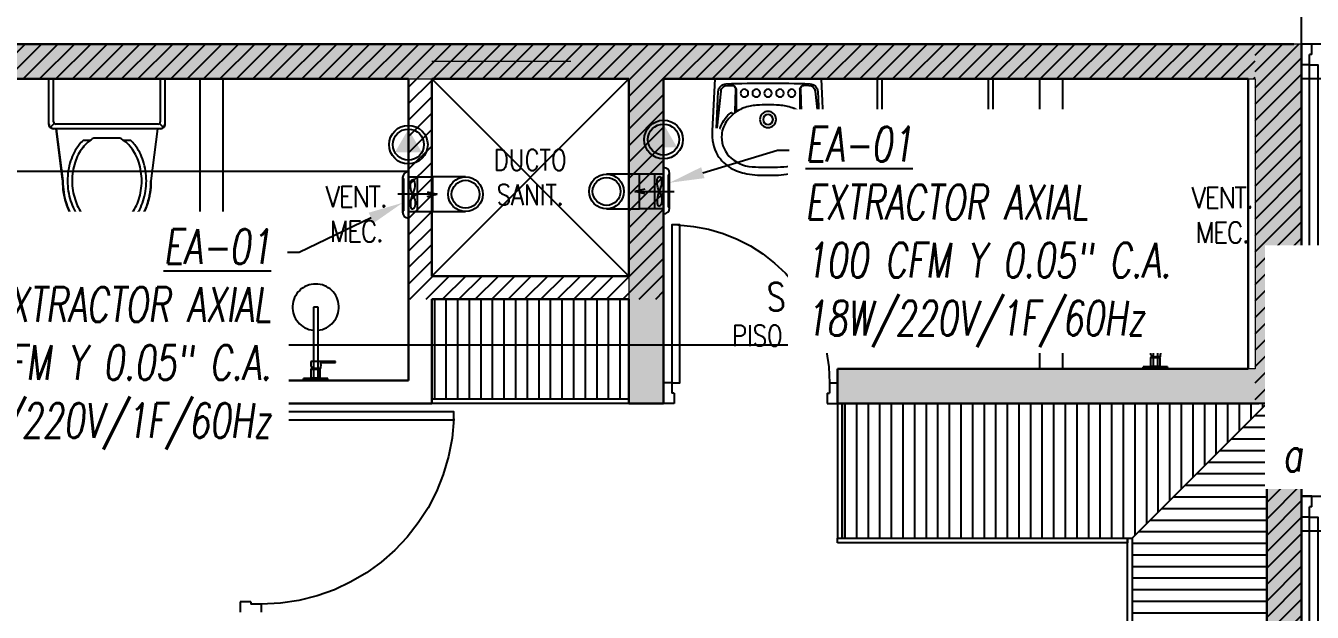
# Model space of a CAD drawing. Header units: millimetres. Extents: x 98 to 155, y -181 to 127.
# Drawn here: x 119.19 to 124.73, y -77.09 to -74.56 of the extents above; entities that cross this region are included whole.
import ezdxf
from ezdxf import colors
from ezdxf.entities.mleader import LeaderData, LeaderLine
from ezdxf.enums import TextEntityAlignment as Align
from ezdxf.math import Vec2, Vec3

# ---------------------------------------------------------------- set-up
doc = ezdxf.new("R2010")
doc.units = ezdxf.units.MM
doc.header["$LTSCALE"] = 15
for name, pattern in [('CENTER', [2, 1.25, -0.25, 0.25, -0.25]), ('HIDDEN', [0.375, 0.25, -0.125]), ('HIDDEN2', [0.1875, 0.125, -0.0625]), ('X-REF_DP_Arquitectura$0$HIDDEN', [0.375, 0.25, -0.125])]:
    doc.linetypes.add(name, pattern=pattern)
doc.layers.get('0').update_dxf_attribs({"color": 250})
for name, color, linetype in [('A-CORTE', 250, 'CENTER'), ('A-LINEAS', 250, 'Continuous'), ('A-MOBILIARIO', 250, 'Continuous'), ('A-MURO BAJO', 250, 'Continuous'), ('A-PROYECCIONES INT.', 250, 'HIDDEN2'), ('A-SANITARIOS', 250, 'Continuous'), ('A-TEXTO-ACABADO PISO', 250, 'Continuous'), ('A_50_TextoAmbiente', 252, 'Continuous'), ('A_50_TextoIndicaciones', 250, 'Continuous'), ('A_50_Vigas', 250, 'X-REF_DP_Arquitectura$0$HIDDEN'), ('A_60_HatchEstructuras', 250, 'Continuous'), ('DLP_MOBILIARIO FIJO', 250, 'Continuous'), ('L-06_EQ-FIN-CONT', 141, 'Continuous'), ('L3 Equipos y Ductos', 160, 'Continuous'), ('L4 Linea mediana', 191, 'Continuous'), ('L6 Linea fina', 141, 'Continuous'), ('MURO CF 120', 250, 'Continuous'), ('MURO CF 60', 250, 'Continuous')]:
    doc.layers.add(name, color=color, linetype=linetype)
doc.layers.add('A-MUROS', color=252, linetype='Continuous', lineweight=30)
doc.layers.add('A_20_Estructuras', color=250, linetype='Continuous', lineweight=18)
doc.styles.add('JNV ING', font='romans.shx', dxfattribs={"width": 0.7, "oblique": 8, "height": 0.15})
doc.styles.add('ROMANS', font='romans.shx', dxfattribs={"width": 0.8})
pattern_1 = [(45, (128.667074, -24.63999), (-0.03535534, 0.03535534), [])]
pattern_2 = [(45, (281.637074, -28.76471), (-0.035355339, 0.035355339), [])]

# ---------------------------------------------------------------- blocks, each defined once
blk = doc.blocks.new('FUTURE 150')
at = {"layer": 'L3 Equipos y Ductos'}
for p, q in [((-0.104, -0.026), (-0.104, 0.174)), ((-0.1294, 0.1486), (-0.1294, -0.0006)), ((-0.104, 0.152), (0, 0.152)), ((0, 0.152), (0, 0.002)), ((-0.104, 0.002), (0, 0.002))]:
    blk.add_line(p, q, dxfattribs=at)
for centre, start, end in [((-0.104, 0.1486), 90, 180), ((-0.104, -0.0006), 180, 270)]:
    blk.add_arc(centre, 0.0254, start, end, dxfattribs=at)
at = {"layer": 'L4 Linea mediana'}
for p, q in [((-0.1294, 0.1448), (-0.1239, 0.1448)), ((-0.1239, 0.0052), (-0.1239, 0.1448)), ((-0.066, 0.152), (-0.066, 0.002)), ((-0.1294, 0.0052), (-0.1239, 0.0052))]:
    blk.add_line(p, q, dxfattribs=at)
at = {"layer": 'L6 Linea fina'}
for p, q in [((0.0199, 0.077), (-0.1499, 0.077)), ((-0.0231, 0.0872), (0.0199, 0.077)), ((-0.0231, 0.0668), (0.0199, 0.077))]:
    blk.add_line(p, q, dxfattribs=at)
for points in [[(-0.0857, 0.077), (-0.0921, 0.0934), (-0.0951, 0.1284), (-0.0911, 0.1379), (-0.0857, 0.1402)], [(-0.0857, 0.077), (-0.0794, 0.0934), (-0.0764, 0.1284), (-0.0804, 0.1379), (-0.0857, 0.1402)], [(-0.0857, 0.077), (-0.0921, 0.0606), (-0.0951, 0.0256), (-0.0911, 0.0161), (-0.0857, 0.0138)], [(-0.0857, 0.077), (-0.0794, 0.0606), (-0.0764, 0.0256), (-0.0804, 0.0161), (-0.0857, 0.0138)]]:
    blk.add_spline(points, degree=3, dxfattribs=at)
blk = doc.blocks.new('Trampa de humo')
at = {"layer": 'L3 Equipos y Ductos'}
blk.add_lwpolyline([(0.155, 0.15), (0.013, 0.15), (0.013, 0), (0.155, 0)], dxfattribs=at)
for radius in [0.075, 0.06]:
    blk.add_circle((0.155, 0.075), radius, dxfattribs=at)
blk = doc.blocks.new('FUTURE150 con trampa')
blk.add_blockref('Trampa de humo', (0.0927, 0.0279))
at = {"layer": 'L-06_EQ-FIN-CONT'}
blk.add_blockref('FUTURE 150', (0.1057, 0.0259), dxfattribs=at)
blk = doc.blocks.new('PTO ELECT')
at = {"layer": 'L4 Linea mediana', "ltscale": 1.5}
blk.add_circle((-0.6859, 0.0891), 0.0833, dxfattribs=at)
at = {"layer": 'L6 Linea fina', "ltscale": 1.5}
blk.add_circle((-0.6859, 0.0891), 0.0671, dxfattribs=at)
blk.add_solid([(-0.6278, 0.0555), (-0.744, 0.0555), (-0.6278, 0.0555), (-0.6859, 0.1562)], dxfattribs=at)
blk = doc.blocks.new('EF-P13')
at = {"layer": 'A_60_HatchEstructuras'}
h = blk.add_hatch(color=256, dxfattribs=at)
h.dxf.hatch_style = 1
h.paths.add_polyline_path([(21.525, -4.775), (19.25, -4.775), (19.25, -4.925), (20.9, -4.925), (20.9, -6.175), (18.5, -6.175), (18.5, -4.775), (18.35, -4.775), (18.35, -6.175), (15.45, -6.175), (15.45, -4.775), (15.25, -4.775), (15.25, -6.175), (11.7, -6.175), (11.7, -6.325), (21.1, -6.325), (21.1, -4.925), (21.525, -4.925)])
h.paths.add_polyline_path([(21.7, -7.525), (11.7, -7.525), (11.7, -7.675), (15.25, -7.675), (15.25, -9.075), (15.45, -9.075), (15.45, -7.675), (18.8, -7.675), (18.8, -9.075), (18.95, -9.075), (18.95, -7.675), (21.5, -7.675), (21.5, -8.925), (19.7, -8.925), (19.7, -9.075), (21.7, -9.075)])
h = blk.add_hatch(color=256, dxfattribs=at)
h.dxf.hatch_style = 1
h.paths.add_polyline_path([(21.7, -9.1), (21.55, -9.1), (21.55, -13.225), (20.85, -13.225), (20.85, -13.375), (21.7, -13.375), (21.7, -12.975), (25.5, -12.975), (25.5, -7.525), (25.35, -7.525), (25.35, -10.025), (23.15, -10.025), (23.15, -9.475), (22.7, -9.475), (22.7, -9.625), (23, -9.625), (23, -10.175), (25.35, -10.175), (25.35, -12.825), (21.7, -12.825)])
at = {"layer": 'A_20_Estructuras'}
for points in [[(21.7, -7.525), (11.7, -7.525), (11.7, -7.675), (15.25, -7.675), (15.25, -9.075), (15.45, -9.075), (15.45, -7.675), (18.8, -7.675), (18.8, -9.075), (18.95, -9.075), (18.95, -7.675), (21.5, -7.675), (21.5, -8.925), (19.7, -8.925), (19.7, -9.075), (21.7, -9.075)], [(21.7, -9.1), (21.55, -9.1), (21.55, -13.225), (20.85, -13.225), (20.85, -13.375), (21.7, -13.375), (21.7, -12.975), (25.5, -12.975), (25.5, -7.525), (25.35, -7.525), (25.35, -10.025), (23.15, -10.025), (23.15, -9.475), (22.7, -9.475), (22.7, -9.625), (23, -9.625), (23, -10.175), (25.35, -10.175), (25.35, -12.825), (21.7, -12.825)]]:
    blk.add_lwpolyline(points, close=True, dxfattribs=at)
at = {"layer": 'A_20_Estructuras', "linetype": 'HIDDEN', "ltscale": 0.5, "elevation": 0}
blk.add_lwpolyline([(18.55, -7.6), (17.95, -7.6)], dxfattribs=at)
at = {"layer": 'A_50_Vigas'}
for p, q in [((22.7, -7.525), (21.7, -7.525)), ((22.7, -7.675), (21.7, -7.675)), ((22.7, -9.475), (21.7, -9.475)), ((22.7, -9.625), (21.7, -9.625))]:
    blk.add_line(p, q, dxfattribs=at)
blk.add_lwpolyline([(21.7, -7.525), (21.7, -6.325)], dxfattribs=at)
at = {"layer": 'A_50_Vigas', "elevation": 0}
blk.add_lwpolyline([(17.95, -7.675), (17.95, -8.525), (18.8, -8.525)], dxfattribs=at)
blk = doc.blocks.new('TEXTO DUCTOS PT')
at = {"layer": 'A_50_TextoIndicaciones', "insert": (18.375, -8.1, 0), "char_height": 0.09, "width": 0.4157, "attachment_point": 5, "style": 'ROMANS'}
blk.add_mtext('\\pxsm1,t16;DUCTO SANIT.', dxfattribs=at)
blk = doc.blocks.new('Cortes-Elev.')
at = {"layer": 'A-CORTE', "linetype": 'CENTER', "ltscale": 0.5}
blk.add_lwpolyline([(-1.966, 27.2284), (51.8601, 27.2284)], dxfattribs=at)
blk = doc.blocks.new('*U143')
for p, q in [((0.01, 0.955), (0.01, 1)), ((0.1, 0.965), (0.1, 1)), ((0.055, 0.955), (0.01, 0.955)), ((0.1, 0.965), (0.055, 0.965)), ((0.055, 0.955), (0.055, 0.965)), ((0.055, 0.045), (0.01, 0.045)), ((0.01, 0.045), (0.01, 0)), ((0.055, 0.045), (0.055, 0.035)), ((0.1, 0.035), (0.055, 0.035)), ((0.1, 0.035), (0.1, 0))]:
    blk.add_line(p, q)
blk.add_lwpolyline([(1.03, 0.07), (1.03, 0.035), (0.1, 0.035), (0.1, 0.07)], close=True)
at = {"linetype": 'HIDDEN2'}
blk.add_arc((0.0995, 0.0338), 0.9312, 2.2301, 89.9672, dxfattribs=at)
blk = doc.blocks.new('N.02')
at = {"layer": 'A-MUROS'}
blk.add_line((-3.8, -10.55, 0), (-3.8, -5.25, 0), dxfattribs=at)
at = {"layer": 'A-MOBILIARIO', "rotation": 270}
for p in [(-3.8, -5.24, 0), (-3.8, -7.19, 0)]:
    blk.add_blockref('*U143', p, dxfattribs=at)
blk = doc.blocks.new('ducha marsano')
at = {"linetype": 'HIDDEN2', "ltscale": 0.5, "extrusion": (-4.9425e-10, -7.91123e-10, -1)}
for p, q in [((-0.01, 0), (0.01, 0)), ((0.01, 0), (0.01, -0.3155)), ((-0.01, -0.3155), (-0.01, 0)), ((0.0225, -0.0515), (-0.0001, -0.0515)), ((0.0225, -0.0515), (0.0225, -0.0627)), ((-0.0205, -0.08), (-0.0205, -0.0601)), ((0.021, -0.0815), (-0.019, -0.0815)), ((-0.0155, -0.058), (-0.0157, -0.058)), ((0.025, -0.0815), (0.021, -0.0815)), ((0.0225, -0.0682), (0.0225, -0.077)), ((0.0225, -0.077), (0.025, -0.077)), ((0.025, -0.077), (0.0771, -0.077)), ((0.0771, -0.0815), (0.025, -0.0815)), ((0.0771, -0.077), (0.0816, -0.077)), ((0.0816, -0.0815), (0.0771, -0.0815)), ((0.0816, -0.077), (0.082, -0.077)), ((0.082, -0.0815), (0.0816, -0.0815)), ((0.082, -0.077), (0.084, -0.077)), ((0.084, -0.0815), (0.082, -0.0815)), ((0.0855, -0.0785), (0.0855, -0.08)), ((0.01, -0.3155), (-0.01, -0.3155))]:
    blk.add_line(p, q, dxfattribs=at)
for centre, radius, start, end in [((-0.0004, -0.0462), 0.02, 323.9581, 354.9298), ((0.0004, -0.0462), 0.02, 185.0702, 195.2705), ((0.019, -0.08), 0.0015, 270, 360), ((-0.084, -0.0785), 0.0015, 90, 180), ((-0.084, -0.08), 0.0015, 180, 270), ((0, -0.3155), 0.1, 95.7392, 84.2608)]:
    blk.add_arc(centre, radius, start, end, dxfattribs=at)
at = {"linetype": 'HIDDEN2', "ltscale": 0.5, "extrusion": (-4.94252e-10, -7.91124e-10, -1)}
blk.add_ellipse((0, -0.0515), major_axis=(-0.0225, -0.0095), ratio=0.001448, start_param=0.425436, end_param=1.567366, dxfattribs=at)
at = {"linetype": 'HIDDEN2', "ltscale": 0.5}
for points, degree in [([(-0.0305, 0), (0, 0), (0.0305, 0)], 2), ([(0.0305, 0), (0.0415, 0), (0.0525, 0)], 2), ([(0.0525, 0), (0.0525, -0.0038), (0.0525, -0.0075)], 2), ([(-0.0525, 0), (-0.0525, -0.0038), (-0.0525, -0.0075)], 2), ([(-0.0525, 0), (-0.0415, 0), (-0.0305, 0)], 2), ([(-0.0525, -0.0075), (-0.0525, -0.0075), (-0.0525, -0.0075)], 2), ([(0.0305, -0.008), (0, -0.008), (-0.0305, -0.008)], 2), ([(-0.0215, -0.008), (-0.0215, -0.0093), (-0.0215, -0.0105)], 2), ([(-0.021, -0.011), (-0.007, -0.011), (0.007, -0.011), (0.021, -0.011)], 3), ([(-0.02, -0.011), (-0.02, -0.0294), (-0.02, -0.0477)], 2), ([(-0.0197, -0.048), (0, -0.048), (0.0197, -0.048)], 2), ([(0.02, -0.011), (0.02, -0.0294), (0.02, -0.0477)], 2), ([(0.0215, -0.008), (0.0215, -0.0093), (0.0215, -0.0105)], 2)]:
    blk.add_open_spline(points, degree=degree, dxfattribs=at)
for points, weights in [([(-0.0525, -0.0075), (-0.0525, -0.0075), (-0.0525, -0.0075)], [1, 0.990847086912, 0.982266230892]), ([(-0.052, -0.008), (-0.0525, -0.008), (-0.0525, -0.0075)], [1, 0.707106781193, 1]), ([(-0.0215, -0.0105), (-0.0215, -0.011), (-0.021, -0.011)], [1, 0.70710678154, 1]), ([(-0.02, -0.0477), (-0.02, -0.048), (-0.0197, -0.048)], [1, 0.707106780138, 1]), ([(0.02, -0.0477), (0.02, -0.048), (0.0197, -0.048)], [1, 0.707106779703, 1]), ([(0.0211, -0.011), (0.0211, -0.011), (0.021, -0.011)], [1, 0.992411795776, 1]), ([(0.052, -0.008), (0.0521, -0.008), (0.0521, -0.008)], [1, 0.992411795771, 1])]:
    blk.add_rational_spline(points, weights, degree=2, dxfattribs=at)
for points, knots in [([(-0.0305, -0.008), (-0.0332, -0.008), (-0.0374, -0.008), (-0.0424, -0.008), (-0.0458, -0.008), (-0.0486, -0.008), (-0.0512, -0.008), (-0.052, -0.008), (-0.052, -0.008)], [0, 0, 0, 0, 8.104572, 12.495263, 16.885954, 21.276645, 25.667336, 33.771908, 33.771908, 33.771908, 33.771908]), ([(0.052, -0.008), (0.052, -0.008), (0.0512, -0.008), (0.0486, -0.008), (0.0458, -0.008), (0.0424, -0.008), (0.0374, -0.008), (0.0332, -0.008), (0.0305, -0.008)], [0, 0, 0, 0, 8.104572, 12.495263, 16.885954, 21.276645, 25.667336, 33.771908, 33.771908, 33.771908, 33.771908]), ([(0.0225, -0.0682), (0.0225, -0.0682), (0.0225, -0.0682), (0.0225, -0.0679), (0.0224, -0.0677), (0.0224, -0.0672), (0.0224, -0.0669), (0.0223, -0.0662), (0.0223, -0.0658), (0.0223, -0.0652), (0.0223, -0.0648), (0.0224, -0.0641), (0.0224, -0.0638), (0.0224, -0.0633), (0.0225, -0.0631), (0.0225, -0.0628), (0.0225, -0.0627), (0.0225, -0.0627)], [0.4148436, 0.4148436, 0.4148436, 0.4148436, 0.5185541, 0.5185541, 0.6222645, 0.6222645, 0.7259759, 0.7259759, 0.8296873, 0.8296873, 0.9333987, 0.9333987, 1.03711, 1.03711, 1.1408205, 1.1408205, 1.2445309, 1.2445309, 1.2445309, 1.2445309])]:
    blk.add_open_spline(points, degree=3, knots=knots, dxfattribs=at)
for points, weights, degree, knots in [([(0.0211, -0.011), (0.0211, -0.011), (0.0211, -0.011), (0.0211, -0.011), (0.0214, -0.0109), (0.0215, -0.0107), (0.0215, -0.0105)], [0.918641037743, 0.918640949346, 0.918640860949, 0.918640772552, 0.789223156395, 0.789223156395, 0.918640772552], 3, [0.1238988, 0.1238988, 0.1238988, 0.1238988, 0.1238993, 0.1238993, 0.1238993, 0.78603, 0.78603, 0.78603, 0.78603]), ([(0.0521, -0.008), (0.0521, -0.008), (0.0521, -0.008), (0.0525, -0.0079), (0.0525, -0.0075)], [0.918641037749, 0.918640905153, 0.918640772558, 0.724517853988, 0.918640772558], 2, [0.1238988, 0.1238988, 0.1238988, 0.1238993, 0.1238993, 0.7860311, 0.7860311, 0.7860311])]:
    blk.add_rational_spline(points, weights, degree=degree, knots=knots, dxfattribs=at)
blk = doc.blocks.new('SIFON JET_PLANTA')
at = {"extrusion": (-2.64698e-23, 6.61744e-24, -1)}
for p, q in [((-0.215, 0.2278, 0), (-0.2149, 0.2323, 0)), ((-0.215, 0.2234, 0), (-0.215, 0.2278, 0)), ((-0.215, 0.2181, 0), (-0.215, 0.2234, 0)), ((-0.2149, 0.2323, 0), (-0.2142, 0.2356, 0)), ((-0.2142, 0.2356, 0), (-0.2129, 0.239, 0)), ((-0.2129, 0.239, 0), (-0.211, 0.2419, 0)), ((-0.211, 0.2419, 0), (-0.2091, 0.2441, 0)), ((-0.2091, 0.2441, 0), (-0.2077, 0.2455, 0)), ((-0.2077, 0.2455, 0), (-0.2055, 0.247, 0)), ((-0.2055, 0.247, 0), (-0.2007, 0.2492, 0)), ((-0.2007, 0.2492, 0), (-0.195, 0.25, 0)), ((-0.195, 0.25, 0), (-0.195, 0.25, 0)), ((-0.195, 0.25, 0), (-0.1605, 0.25, 0)), ((-0.1605, 0.25, 0), (-0.0975, 0.25, 0)), ((-0.0975, 0.25, 0), (-0.0323, 0.25, 0)), ((-0.0323, 0.25, 0), (0, 0.25, 0)), ((0, 0.25, 0), (0, -0.25, 0)), ((-0.5693, 0.1629, 0), (-0.5517, 0.1703, 0)), ((-0.5517, 0.1703, 0), (-0.5465, 0.1722, 0)), ((-0.5465, 0.1722, 0), (-0.5385, 0.1749, 0)), ((-0.5385, 0.1749, 0), (-0.5346, 0.176, 0)), ((-0.5346, 0.176, 0), (-0.5265, 0.1784, 0)), ((-0.5265, 0.1784, 0), (-0.5216, 0.1797, 0)), ((-0.5216, 0.1797, 0), (-0.5148, 0.1813, 0)), ((-0.5148, 0.1813, 0), (-0.5079, 0.1829, 0)), ((-0.5079, 0.1829, 0), (-0.5016, 0.1842, 0)), ((-0.5016, 0.1842, 0), (-0.4865, 0.1867, 0)), ((-0.4865, 0.1867, 0), (-0.4763, 0.188, 0)), ((-0.4763, 0.188, 0), (-0.4726, 0.1884, 0)), ((-0.4726, 0.1884, 0), (-0.4636, 0.1892, 0)), ((-0.4636, 0.1892, 0), (-0.4549, 0.1897, 0)), ((-0.4549, 0.1897, 0), (-0.449, 0.1899, 0)), ((-0.449, 0.1899, 0), (-0.44, 0.19, 0)), ((-0.44, 0.19, 0), (-0.4322, 0.191, 0)), ((-0.4322, 0.191, 0), (-0.215, 0.2181, 0)), ((-0.6453, 0.108, 0), (-0.6386, 0.1152, 0)), ((-0.6386, 0.1152, 0), (-0.6326, 0.121, 0)), ((-0.6326, 0.121, 0), (-0.6299, 0.1235, 0)), ((-0.6299, 0.1235, 0), (-0.6251, 0.1276, 0)), ((-0.6251, 0.1276, 0), (-0.6206, 0.1314, 0)), ((-0.6206, 0.1314, 0), (-0.6168, 0.1344, 0)), ((-0.6168, 0.1344, 0), (-0.6106, 0.1389, 0)), ((-0.6106, 0.1389, 0), (-0.6061, 0.142, 0)), ((-0.6061, 0.142, 0), (-0.6, 0.1461, 0)), ((-0.6, 0.1461, 0), (-0.5963, 0.1484, 0)), ((-0.5963, 0.1484, 0), (-0.5908, 0.1517, 0)), ((-0.5908, 0.1517, 0), (-0.5862, 0.1543, 0)), ((-0.5862, 0.1543, 0), (-0.5794, 0.158, 0)), ((-0.5794, 0.158, 0), (-0.5693, 0.1629, 0)), ((-0.6793, 0.0547, 0), (-0.6779, 0.0582, 0)), ((-0.6779, 0.0582, 0), (-0.6745, 0.0655, 0)), ((-0.6745, 0.0655, 0), (-0.6722, 0.0699, 0)), ((-0.6745, 0.0655, 0), (-0.6745, 0.0655, 0)), ((-0.6722, 0.0699, 0), (-0.6705, 0.0728, 0)), ((-0.6705, 0.0728, 0), (-0.669, 0.0755, 0)), ((-0.669, 0.0755, 0), (-0.6672, 0.0785, 0)), ((-0.6672, 0.0785, 0), (-0.665, 0.082, 0)), ((-0.665, 0.082, 0), (-0.6634, 0.0845, 0)), ((-0.6634, 0.0845, 0), (-0.6611, 0.088, 0)), ((-0.6611, 0.088, 0), (-0.657, 0.0936, 0)), ((-0.657, 0.0936, 0), (-0.6534, 0.0984, 0)), ((-0.657, 0.0936, 0), (-0.657, 0.0936, 0)), ((-0.6534, 0.0984, 0), (-0.6503, 0.1023, 0)), ((-0.6534, 0.0984, 0), (-0.6534, 0.0984, 0)), ((-0.6503, 0.1023, 0), (-0.6453, 0.108, 0)), ((-0.69, 0, 0), (-0.6899, 0.0044, 0)), ((-0.6899, 0.0044, 0), (-0.6897, 0.0096, 0)), ((-0.6897, 0.0096, 0), (-0.6893, 0.014, 0)), ((-0.6893, 0.014, 0), (-0.6887, 0.0194, 0)), ((-0.6887, 0.0194, 0), (-0.6881, 0.0236, 0)), ((-0.6881, 0.0236, 0), (-0.6872, 0.0284, 0)), ((-0.6881, 0.0236, 0), (-0.6881, 0.0236, 0)), ((-0.6872, 0.0284, 0), (-0.6867, 0.031, 0)), ((-0.6867, 0.031, 0), (-0.6855, 0.0361, 0)), ((-0.6855, 0.0361, 0), (-0.6838, 0.0421, 0)), ((-0.6855, 0.0361, 0), (-0.6855, 0.0361, 0)), ((-0.6838, 0.0421, 0), (-0.6819, 0.048, 0)), ((-0.6838, 0.0421, 0), (-0.6838, 0.0421, 0)), ((-0.6819, 0.048, 0), (-0.6804, 0.0521, 0)), ((-0.6804, 0.0521, 0), (-0.6793, 0.0547, 0)), ((-0.6899, -0.0065, 0), (-0.69, 0, 0)), ((-0.6896, -0.0111, 0), (-0.6899, -0.0065, 0)), ((-0.6891, -0.0164, 0), (-0.6896, -0.0111, 0)), ((-0.6881, -0.0232, 0), (-0.6891, -0.0164, 0)), ((-0.6876, -0.0264, 0), (-0.6881, -0.0232, 0)), ((-0.687, -0.0296, 0), (-0.6876, -0.0264, 0)), ((-0.6864, -0.0321, 0), (-0.687, -0.0296, 0)), ((-0.6855, -0.0361, 0), (-0.6864, -0.0321, 0)), ((-0.6838, -0.0419, 0), (-0.6855, -0.0361, 0)), ((-0.6827, -0.0457, 0), (-0.6838, -0.0419, 0)), ((-0.6814, -0.0492, 0), (-0.6827, -0.0457, 0)), ((-0.6803, -0.0522, 0), (-0.6814, -0.0492, 0)), ((-0.6792, -0.0551, 0), (-0.6803, -0.0522, 0)), ((-0.6779, -0.0581, 0), (-0.6792, -0.0551, 0)), ((-0.677, -0.0602, 0), (-0.6779, -0.0581, 0)), ((-0.6751, -0.0642, 0), (-0.677, -0.0602, 0)), ((-0.6722, -0.0699, 0), (-0.6751, -0.0642, 0)), ((-0.6706, -0.0727, 0), (-0.6722, -0.0699, 0)), ((-0.6679, -0.0774, 0), (-0.6706, -0.0727, 0)), ((-0.6646, -0.0826, 0), (-0.6679, -0.0774, 0)), ((-0.6623, -0.0862, 0), (-0.6646, -0.0826, 0)), ((-0.6599, -0.0897, 0), (-0.6623, -0.0862, 0)), ((-0.6554, -0.0958, 0), (-0.6599, -0.0897, 0)), ((-0.6494, -0.1032, 0), (-0.6554, -0.0958, 0)), ((-0.6458, -0.1074, 0), (-0.6494, -0.1032, 0)), ((-0.64, -0.1137, 0), (-0.6458, -0.1074, 0)), ((-0.6379, -0.1158, 0), (-0.64, -0.1137, 0)), ((-0.6347, -0.119, 0), (-0.6379, -0.1158, 0)), ((-0.6335, -0.1201, 0), (-0.6347, -0.119, 0)), ((-0.6347, -0.119, 0), (-0.6347, -0.119, 0)), ((-0.6318, -0.1217, 0), (-0.6335, -0.1201, 0)), ((-0.6305, -0.123, 0), (-0.6318, -0.1217, 0)), ((-0.6318, -0.1217, 0), (-0.6318, -0.1217, 0)), ((-0.6288, -0.1244, 0), (-0.6305, -0.123, 0)), ((-0.6276, -0.1255, 0), (-0.6288, -0.1244, 0)), ((-0.6262, -0.1268, 0), (-0.6276, -0.1255, 0)), ((-0.6245, -0.1281, 0), (-0.6262, -0.1268, 0)), ((-0.6235, -0.1291, 0), (-0.6245, -0.1281, 0)), ((-0.6245, -0.1281, 0), (-0.6245, -0.1281, 0)), ((-0.6223, -0.13, 0), (-0.6235, -0.1291, 0)), ((-0.6215, -0.1307, 0), (-0.6223, -0.13, 0)), ((-0.6204, -0.1315, 0), (-0.6215, -0.1307, 0)), ((-0.6193, -0.1324, 0), (-0.6204, -0.1315, 0)), ((-0.6179, -0.1335, 0), (-0.6193, -0.1324, 0)), ((-0.6168, -0.1344, 0), (-0.6179, -0.1335, 0)), ((-0.6153, -0.1355, 0), (-0.6168, -0.1344, 0)), ((-0.6142, -0.1363, 0), (-0.6153, -0.1355, 0)), ((-0.612, -0.1379, 0), (-0.6142, -0.1363, 0)), ((-0.6086, -0.1403, 0), (-0.612, -0.1379, 0)), ((-0.607, -0.1415, 0), (-0.6086, -0.1403, 0)), ((-0.6058, -0.1422, 0), (-0.607, -0.1415, 0)), ((-0.6039, -0.1435, 0), (-0.6058, -0.1422, 0)), ((-0.602, -0.1448, 0), (-0.6039, -0.1435, 0)), ((-0.6004, -0.1458, 0), (-0.602, -0.1448, 0)), ((-0.5987, -0.1469, 0), (-0.6004, -0.1458, 0)), ((-0.5964, -0.1483, 0), (-0.5987, -0.1469, 0)), ((-0.595, -0.1492, 0), (-0.5964, -0.1483, 0)), ((-0.5936, -0.15, 0), (-0.595, -0.1492, 0)), ((-0.5918, -0.1511, 0), (-0.5936, -0.15, 0)), ((-0.5896, -0.1524, 0), (-0.5918, -0.1511, 0)), ((-0.5871, -0.1538, 0), (-0.5896, -0.1524, 0)), ((-0.5833, -0.1559, 0), (-0.5871, -0.1538, 0)), ((-0.5781, -0.1587, 0), (-0.5833, -0.1559, 0)), ((-0.5759, -0.1598, 0), (-0.5781, -0.1587, 0)), ((-0.5738, -0.1608, 0), (-0.5759, -0.1598, 0)), ((-0.5702, -0.1625, 0), (-0.5738, -0.1608, 0)), ((-0.5675, -0.1637, 0), (-0.5702, -0.1625, 0)), ((-0.5659, -0.1645, 0), (-0.5675, -0.1637, 0)), ((-0.5644, -0.1652, 0), (-0.5659, -0.1645, 0)), ((-0.5614, -0.1664, 0), (-0.5644, -0.1652, 0)), ((-0.5598, -0.1671, 0), (-0.5614, -0.1664, 0)), ((-0.5568, -0.1683, 0), (-0.5598, -0.1671, 0)), ((-0.5543, -0.1693, 0), (-0.5568, -0.1683, 0)), ((-0.551, -0.1706, 0), (-0.5543, -0.1693, 0)), ((-0.5491, -0.1713, 0), (-0.551, -0.1706, 0)), ((-0.5465, -0.1722, 0), (-0.5491, -0.1713, 0)), ((-0.5449, -0.1728, 0), (-0.5465, -0.1722, 0)), ((-0.5428, -0.1735, 0), (-0.5449, -0.1728, 0)), ((-0.5412, -0.174, 0), (-0.5428, -0.1735, 0)), ((-0.5385, -0.1749, 0), (-0.5412, -0.174, 0)), ((-0.5352, -0.1759, 0), (-0.5385, -0.1749, 0)), ((-0.5385, -0.1749, 0), (-0.5385, -0.1749, 0)), ((-0.5321, -0.1768, 0), (-0.5352, -0.1759, 0)), ((-0.5296, -0.1775, 0), (-0.5321, -0.1768, 0)), ((-0.5267, -0.1783, 0), (-0.5296, -0.1775, 0)), ((-0.5238, -0.1791, 0), (-0.5267, -0.1783, 0)), ((-0.5267, -0.1783, 0), (-0.5267, -0.1783, 0)), ((-0.5217, -0.1796, 0), (-0.5238, -0.1791, 0)), ((-0.5177, -0.1807, 0), (-0.5217, -0.1796, 0)), ((-0.5151, -0.1813, 0), (-0.5177, -0.1807, 0)), ((-0.5118, -0.1821, 0), (-0.5151, -0.1813, 0)), ((-0.5094, -0.1826, 0), (-0.5118, -0.1821, 0)), ((-0.5066, -0.1832, 0), (-0.5094, -0.1826, 0)), ((-0.5022, -0.184, 0), (-0.5066, -0.1832, 0)), ((-0.4974, -0.1849, 0), (-0.5022, -0.184, 0)), ((-0.495, -0.1854, 0), (-0.4974, -0.1849, 0)), ((-0.4974, -0.1849, 0), (-0.4974, -0.1849, 0)), ((-0.4936, -0.1856, 0), (-0.495, -0.1854, 0)), ((-0.4916, -0.1859, 0), (-0.4936, -0.1856, 0)), ((-0.4884, -0.1864, 0), (-0.4916, -0.1859, 0)), ((-0.4862, -0.1867, 0), (-0.4884, -0.1864, 0)), ((-0.4824, -0.1872, 0), (-0.4862, -0.1867, 0)), ((-0.4812, -0.1874, 0), (-0.4824, -0.1872, 0)), ((-0.4785, -0.1877, 0), (-0.4812, -0.1874, 0)), ((-0.4761, -0.188, 0), (-0.4785, -0.1877, 0)), ((-0.4735, -0.1883, 0), (-0.4761, -0.188, 0)), ((-0.4695, -0.1887, 0), (-0.4735, -0.1883, 0)), ((-0.4651, -0.189, 0), (-0.4695, -0.1887, 0)), ((-0.4639, -0.1891, 0), (-0.4651, -0.189, 0)), ((-0.4651, -0.189, 0), (-0.4651, -0.189, 0)), ((-0.4619, -0.1893, 0), (-0.4639, -0.1891, 0)), ((-0.4592, -0.1894, 0), (-0.4619, -0.1893, 0)), ((-0.4568, -0.1896, 0), (-0.4592, -0.1894, 0)), ((-0.455, -0.1897, 0), (-0.4568, -0.1896, 0)), ((-0.4518, -0.1898, 0), (-0.455, -0.1897, 0)), ((-0.449, -0.1899, 0), (-0.4518, -0.1898, 0)), ((-0.4467, -0.1899, 0), (-0.449, -0.1899, 0)), ((-0.4428, -0.19, 0), (-0.4467, -0.1899, 0)), ((-0.44, -0.19, 0), (-0.4428, -0.19, 0)), ((-0.215, -0.2181, 0), (-0.44, -0.19, 0)), ((-0.215, -0.227, 0), (-0.215, -0.2181, 0)), ((-0.215, -0.23, 0), (-0.215, -0.227, 0)), ((-0.2147, -0.2335, 0), (-0.215, -0.23, 0)), ((-0.2138, -0.2369, 0), (-0.2147, -0.2335, 0)), ((-0.2126, -0.2395, 0), (-0.2138, -0.2369, 0)), ((-0.2138, -0.2369, 0), (-0.2138, -0.2369, 0)), ((-0.2108, -0.2423, 0), (-0.2126, -0.2395, 0)), ((-0.2126, -0.2395, 0), (-0.2126, -0.2395, 0)), ((-0.2091, -0.2441, 0), (-0.2108, -0.2423, 0)), ((-0.2108, -0.2423, 0), (-0.2108, -0.2423, 0)), ((-0.2108, -0.2423, 0), (-0.2108, -0.2423, 0)), ((-0.209, -0.244, 0), (-0.2091, -0.2441, 0)), ((-0.2067, -0.2462, 0), (-0.209, -0.244, 0)), ((-0.209, -0.244, 0), (-0.209, -0.244, 0)), ((-0.2029, -0.2484, 0), (-0.2067, -0.2462, 0)), ((-0.2067, -0.2462, 0), (-0.2067, -0.2462, 0)), ((-0.1995, -0.2495, 0), (-0.2029, -0.2484, 0)), ((-0.2029, -0.2484, 0), (-0.2029, -0.2484, 0)), ((-0.195, -0.25, 0), (-0.1995, -0.2495, 0)), ((0, -0.25, 0), (-0.195, -0.25, 0))]:
    blk.add_line(p, q, dxfattribs=at)
for p, q in [((-0.215, -0.23, 0), (-0.215, 0.23, 0)), ((-0.2091, 0.2441, 0), (-0.1921, 0.2271, 0)), ((-0.195, 0.25, 0), (0, 0.25, 0)), ((-0.185, 0.23, 0), (0, 0.23, 0)), ((0, 0.25, 0), (0, -0.25, 0)), ((-0.215, 0.2181, 0), (-0.44, 0.19, 0)), ((-0.195, -0.22, 0), (-0.195, 0.22, 0)), ((-0.265, 0.0718, 0), (-0.265, 0.1028, 0)), ((-0.255, -0.0562, 0), (-0.255, 0.0562, 0)), ((-0.265, -0.1028, 0), (-0.265, -0.0718, 0)), ((-0.215, -0.2181, 0), (-0.44, -0.19, 0)), ((-0.2091, -0.2441, 0), (-0.1921, -0.2271, 0)), ((0, -0.25, 0), (-0.195, -0.25, 0)), ((0, -0.23, 0), (-0.185, -0.23, 0))]:
    blk.add_line(p, q)
at = {"elevation": 0}
for points in [[(-0.265, 0.1028, 0.0362), (-0.2844, 0.1202, 0.08725), (-0.3535, 0.1565, 0.077598), (-0.44, 0.17, 0.077598), (-0.5265, 0.1565, 0.08725), (-0.5956, 0.1202, 0.105601), (-0.6443, 0.0627, 0.12364), (-0.66, 0, 0.12364), (-0.6443, -0.0627, 0.105601), (-0.5956, -0.1202, 0.08725), (-0.5265, -0.1565, 0.077598), (-0.44, -0.17, 0.077598)], [(-0.255, 0.0562, 0.100268), (-0.2967, 0.1044, 0.08725), (-0.3596, 0.1374, 0.077598), (-0.44, 0.15, 0.077598), (-0.5204, 0.1374, 0.08725), (-0.5833, 0.1044, 0.105601), (-0.6266, 0.0532, 0.12364), (-0.64, 0, 0.12364), (-0.6266, -0.0532, 0.105601), (-0.5833, -0.1044, 0.08725), (-0.5204, -0.1374, 0.077598), (-0.44, -0.15, 0.077598)], [(-0.44, -0.15, 0.077598), (-0.3596, -0.1374, 0.08725), (-0.2967, -0.1044, 0.100268), (-0.255, -0.0562, 0.12364)], [(-0.44, -0.17, 0.077598), (-0.3535, -0.1565, 0.08725), (-0.2844, -0.1202, 0.0362), (-0.265, -0.1028, 0.12364)]]:
    blk.add_lwpolyline(points, format="xyb", dxfattribs=at)
for centre, radius, start, end in [((-0.195, 0.23, 0), 0.02, 90, 180), ((-0.185, 0.22, 0), 0.01, 90, 180), ((-0.4613, -0.0702, 0), 0.257, 107.4741, 127.2348), ((-0.44, -0.1379, 0), 0.3279, 90, 107.4741), ((-0.4939, -0.0273, 0), 0.203, 127.2348, 151.4088), ((-0.544, 0, 0), 0.146, 151.4088, 180), ((-0.544, 0, 0), 0.146, 180, 208.5912), ((-0.4939, 0.0273, 0), 0.203, 208.5912, 232.7652), ((-0.4613, 0.0702, 0), 0.257, 232.7652, 252.5259), ((-0.44, 0.1379, 0), 0.3279, 252.5259, 270), ((-0.185, -0.22, 0), 0.01, 180, 270), ((-0.195, -0.23, 0), 0.02, 180, 270)]:
    blk.add_arc(centre, radius, start, end)
blk = doc.blocks.new('*U145')
for p, q in [((0.01, 0.855), (0.01, 0.9)), ((0.1, 0.865), (0.1, 0.9)), ((0.055, 0.855), (0.01, 0.855)), ((0.1, 0.865), (0.055, 0.865)), ((0.055, 0.855), (0.055, 0.865)), ((0.055, 0.045), (0.01, 0.045)), ((0.01, 0.045), (0.01, 0)), ((0.055, 0.045), (0.055, 0.035)), ((0.1, 0.035), (0.055, 0.035)), ((0.1, 0.035), (0.1, 0))]:
    blk.add_line(p, q)
blk.add_lwpolyline([(0.93, 0.07), (0.93, 0.035), (0.1, 0.035), (0.1, 0.07)], close=True)
at = {"linetype": 'HIDDEN2'}
blk.add_arc((0.0995, 0.0339), 0.8311, 2.2301, 89.9672, dxfattribs=at)
blk = doc.blocks.new('*U146')
for p, q in [((0.01, 0.705), (0.01, 0.75)), ((0.1, 0.715), (0.1, 0.75)), ((0.055, 0.705), (0.01, 0.705)), ((0.1, 0.715), (0.055, 0.715)), ((0.055, 0.705), (0.055, 0.715)), ((0.055, 0.045), (0.01, 0.045)), ((0.01, 0.045), (0.01, 0)), ((0.055, 0.045), (0.055, 0.035)), ((0.1, 0.035), (0.055, 0.035)), ((0.1, 0.035), (0.1, 0))]:
    blk.add_line(p, q)
blk.add_lwpolyline([(0.78, 0.07), (0.78, 0.035), (0.1, 0.035), (0.1, 0.07)], close=True)
at = {"linetype": 'HIDDEN2'}
blk.add_arc((0.0996, 0.0341), 0.6809, 2.2301, 89.9672, dxfattribs=at)
blk = doc.blocks.new('BOWL-ITALGRIF_VARADERO_01')
for p, q in [((-0.2032, -0.1971), (-0.2208, -0.038)), ((0.2032, -0.1971), (0.2208, -0.038)), ((-0.1404, -0.2077), (-0.1424, -0.1083)), ((0.1404, -0.2077), (0.1424, -0.1083)), ((-0.1375, -0.205), (-0.1375, -0.1117)), ((0.1375, -0.205), (0.1375, -0.1117)), ((-0.1753, -0.222), (-0.1544, -0.222)), ((0.1753, -0.222), (0.1544, -0.222))]:
    blk.add_line(p, q)
for points in [[(-0.0917, 0.1589, -0.02989), (-0.0456, 0.1646, -0.007822), (0.0456, 0.1646, -0.02989), (0.0918, 0.1589, -0.091737), (0.1601, 0.1343, -0.112496), (0.2175, 0.0792, -0.147885), (0.2402, -0.0257), (0.23, -0.25), (-0.23, -0.25), (-0.2402, -0.0257, -0.147885), (-0.2175, 0.0792, -0.112496), (-0.1601, 0.1343, -0.091737)], [(-0.0496, -0.1363, -0.062677), (-0.1048, -0.1249, -0.110639), (-0.1576, -0.091, -0.120976), (-0.195, -0.0344, -0.061198), (-0.2, 0, -0.21707), (-0.1593, 0.092, -0.174983), (-0.0545, 0.1298, -0.010618), (0, 0.131, -0.010618), (0.0545, 0.1298, -0.174983), (0.1593, 0.092, -0.21707), (0.2, 0, -0.061198), (0.195, -0.0344, -0.120976), (0.1576, -0.091, -0.110639), (0.1048, -0.1249, -0.062677), (0.0496, -0.1363, -0.017583), (0, -0.138, -0.017583)]]:
    blk.add_lwpolyline(points, format="xyb", close=True)
for points in [[(-0.2216, -0.0381), (-0.2145, -0.1954, 0.390823), (-0.1807, -0.2288, 0.017524), (0.1807, -0.2288, 0.390823), (0.2145, -0.1954), (0.2216, -0.0381)], [(-0.2072, -0.035, 0.005), (-0.2064, -0.038, 0.121292), (-0.166, -0.0996, 0.007977), (-0.1624, -0.1031)], [(0.2072, -0.035, -0.005), (0.2064, -0.038, -0.121292), (0.166, -0.0996, -0.007977), (0.1624, -0.1031)]]:
    blk.add_lwpolyline(points, format="xyb")
for centre, radius in [((0, -0.075), 0.035), ((0, -0.075), 0.0215), ((-0.1015, -0.1885), 0.0165), ((-0.051, -0.1885), 0.0165), ((0, -0.1885), 0.0165), ((0.051, -0.1885), 0.0165), ((0.1015, -0.1885), 0.0165)]:
    blk.add_circle(centre, radius)
for centre, radius, start, end in [((-0.1583, -0.0987), 0.006, 226.6431, 46.6431), ((-0.1404, -0.1083), 0.002, 54.3619, 181.1374), ((-0.1355, -0.1117), 0.002, 56.7109, 180), ((0.1355, -0.1117), 0.002, 0, 123.2891), ((0.1404, -0.1083), 0.002, 358.8626, 125.6381), ((0.1583, -0.0987), 0.006, 133.3569, 313.3569), ((0.1048, -0.1249), 9.094947017729287e-16, 0, 217.6714), ((-0.1753, -0.194), 0.028, 186.3111, 270), ((-0.1545, -0.205), 0.017, 270, 0), ((-0.1544, -0.208), 0.014, 270, 1.1374), ((0.1545, -0.205), 0.017, 180, 270), ((0.1544, -0.208), 0.014, 178.8626, 270), ((0.1753, -0.194), 0.028, 270, 353.6889)]:
    blk.add_arc(centre, radius, start, end)
blk = doc.blocks.new('DPTO 75_D11')
at = {"layer": 'DLP_MOBILIARIO FIJO'}
h = blk.add_hatch(dxfattribs=at)
h.set_pattern_fill('_USER', color=256, scale=0.05, angle=450, pattern_type=0)
h.set_pattern_definition([(90, (7.200004, -1.15), (-0.05, 2e-17), [])])
h.paths.add_polyline_path([(8, -1.1), (7.15, -1.1), (7.15, -1.53), (8, -1.53)])
at = {"layer": 'A-LINEAS'}
for p, q in [((7.15, -0.15, 0), (8, -1, 0)), ((7.15, -1, 0), (8, -0.15, 0))]:
    blk.add_line(p, q, dxfattribs=at)
at = {"layer": 'A-MURO BAJO'}
for p, q in [((6.15, -0.15, 0), (6.15, -1.45, 0)), ((6.25, -0.15, 0), (6.25, -1.45, 0)), ((9.77, -0.15, 0), (9.77, -1.4, 0)), ((9.87, -0.15, 0), (9.87, -1.4, 0))]:
    blk.add_line(p, q, dxfattribs=at)
at = {"layer": 'A-MUROS'}
for p, q in [((10.8662, 0), (0.9, 0)), ((7.05, -0.15), (4.65, -0.15)), ((7.05, -1.45), (7.05, -0.15)), ((7.15, -1), (7.15, -0.15)), ((7.15, -0.15), (8, -0.15)), ((8, -1), (8, -0.15)), ((8.15, -1.55), (8.15, -0.15)), ((10.67, -0.15), (8.15, -0.15)), ((10.67, -1.4), (10.67, -0.15)), ((7.15, -1), (8, -1)), ((7.15, -1.55), (7.15, -1.1)), ((8, -1.1), (7.15, -1.1)), ((8, -1.55), (8, -1.1)), ((8.9, -1.55), (8.9, -1.4)), ((8.9, -1.4), (10.67, -1.4)), ((5.4, -1.45), (7.05, -1.45)), ((5.4, -1.45), (5.4, -1.55)), ((7.15, -1.55), (5.4, -1.55)), ((8.15, -1.55), (8, -1.55)), ((8.9, -1.55), (10.7162, -1.55))]:
    blk.add_line(p, q, dxfattribs=at)
at = {"layer": 'A-PROYECCIONES INT.'}
blk.add_line((7.05, -0.55), (4.65, -0.55), dxfattribs=at)
at = {"layer": 'DLP_MOBILIARIO FIJO', "elevation": 0}
blk.add_lwpolyline([(7.15, -1.55), (7.15, -1.53), (8, -1.53), (8, -1.55)], close=True, dxfattribs=at)
at = {"layer": 'A-MOBILIARIO'}
for name, p, xscale, rotation in [('*U146', (8.15, -1.56, 0), -1.000000000000004, 270), ('*U145', (6.315, -1.55, 0), -1, 180)]:
    blk.add_blockref(name, p, dxfattribs=dict(at, xscale=xscale, rotation=rotation))
at = {"layer": 'A-SANITARIOS', "extrusion": (4.49068e-08, -3.60286e-08, 1), "rotation": 90.00000133122334}
blk.add_blockref('SIFON JET_PLANTA', (5.75, -0.15, 0), dxfattribs=at)
at = {"layer": 'A-SANITARIOS', "xscale": -1, "rotation": 180}
blk.add_blockref('BOWL-ITALGRIF_VARADERO_01', (8.6, -0.4, 0), dxfattribs=at)
at = {"layer": 'A-SANITARIOS', "extrusion": (4.49068e-08, 3.60286e-08, -1), "zscale": -1, "rotation": 90.00000133122295}
blk.add_blockref('SIFON JET_PLANTA', (-9.32, -0.15, 0), dxfattribs=at)
at = {"layer": 'A-SANITARIOS', "extrusion": (-4.9425e-10, 7.91123e-10, -1), "rotation": 180.0000007003577}
for p in [(-10.27, -1.4, 0), (-6.65, -1.45, 0)]:
    blk.add_blockref('ducha marsano', p, dxfattribs=at)
blk = doc.blocks.new('Vent Vest F')
at = {"layer": 'L6 Linea fina'}
ml = blk.add_multileader_mtext('Standard', dxfattribs=at)
ml.set_content('RI 450x250\\PC/DAMPER\\P537 CFM\\Pa 0.15m del piso', color=12, style='JNV ING')
ml.set_leader_properties(color=256, linetype='ByLayer', lineweight=-1)
ml.build(insert=Vec2(0, 0))
ml.multileader.update_dxf_attribs({"dogleg_length": 0.05, "arrow_head_size": 0.15})
ctx = ml.context
ctx.base_point, ctx.char_height, ctx.arrow_head_size, ctx.landing_gap_size, ctx.plane_origin = Vec3(-1.6345, 1.057, 0), 0.15, 0.15, 0.07, Vec3(-2.0443, 0.2989, 0)
ctx.text_align_type = 2
notes = []
notes.append((ctx, [(1, (1, 1, 0), (-0.0225, 1.057, 0), (-1, 0), 0.05, [(0, [(0.4107, 0.225, 0)], 0, [])])]))
ctx.mtext.insert, ctx.mtext.alignment, ctx.mtext.flow_direction = Vec3(-0.1425, 1.157, 0), 3, 5
ctx.mtext.has_bg_fill, ctx.mtext.bg_color, ctx.mtext.bg_scale_factor, ctx.mtext.bg_transparency, ctx.mtext.use_window_bg_color = 1, -1027028792, 1.5, 0, 1
for ctx, leaders in notes:
    for number, flags, end, landing, length, lines in leaders:
        leader = LeaderData()
        leader.index, (leader.has_last_leader_line, leader.has_dogleg_vector, leader.attachment_direction) = number, flags
        leader.last_leader_point, leader.dogleg_vector, leader.dogleg_length = Vec3(end), Vec3(landing), length
        for number, points, colour, breaks in lines:
            line = LeaderLine()
            line.index, line.vertices, line.color, line.breaks = number, Vec3.list(points), colors.encode_raw_color(colour), breaks
            leader.lines.append(line)
        ctx.leaders.append(leader)
blk = doc.blocks.new('A$C420c8afe')
at = {"layer": 'L6 Linea fina'}
for name, p in [('PTO ELECT', (15.6355, -2.0974)), ('PTO ELECT', (16.7355, -2.0755)), ('FUTURE150 con trampa', (14.9484, -2.325))]:
    blk.add_blockref(name, p, dxfattribs=at)
at = {"layer": 'L6 Linea fina', "rotation": 180}
blk.add_blockref('FUTURE150 con trampa', (16.0517, -2.1071), dxfattribs=at)
at = {"layer": 'L6 Linea fina'}
ml = blk.add_multileader_mtext('Standard', dxfattribs=at)
ml.set_content('{\\LEA-01}\\PEXTRACTOR AXIAL\\P100 CFM Y 0.05" C.A.\\P18W/220V/1F/60Hz', color=12, style='JNV ING')
ml.set_leader_properties(color=256, linetype='ByLayer', lineweight=-1)
ml.build(insert=Vec2(0, 0))
ml.multileader.update_dxf_attribs({"dogleg_length": 0.05, "arrow_head_size": 0.15})
ctx = ml.context
ctx.base_point, ctx.char_height, ctx.arrow_head_size, ctx.landing_gap_size, ctx.plane_origin = Vec3(16.5915, -2.0314, 0), 0.15, 0.15, 0.07, Vec3(18.9986, -2.6339, 0)
notes = []
notes.append((ctx, [(1, (1, 1, 0), (16.5415, -2.0314, 0), (1, 0), 0.05, [(0, [(16.0754, -2.1726, 0)], 0, [])])]))
ctx.mtext.insert, ctx.mtext.flow_direction = Vec3(16.6615, -1.9314, 0), 5
ctx.mtext.has_bg_fill, ctx.mtext.bg_color, ctx.mtext.bg_scale_factor, ctx.mtext.bg_transparency, ctx.mtext.use_window_bg_color = 1, -1027028792, 1.5, 0, 1
ml = blk.add_multileader_mtext('Standard', dxfattribs=at)
ml.set_content('{\\LEA-01}\\PEXTRACTOR AXIAL\\P100 CFM Y 0.05" C.A.\\P18W/220V/1F/60Hz', color=12, style='JNV ING')
ml.set_leader_properties(color=256, linetype='ByLayer', lineweight=-1)
ml.build(insert=Vec2(0, 0))
ml.multileader.update_dxf_attribs({"dogleg_length": 0.05, "arrow_head_size": 0.15})
ctx = ml.context
ctx.base_point, ctx.char_height, ctx.arrow_head_size, ctx.landing_gap_size, ctx.plane_origin = Vec3(12.5142, -2.4729, 0), 0.15, 0.15, 0.07, Vec3(14.9213, -3.0754, 0)
ctx.text_align_type = 2
notes.append((ctx, [(0, (1, 1, 0), (14.4781, -2.4729, 0), (-1, 0), 0.05, [(0, [(14.9246, -2.2591, 0)], 0, [])])]))
ctx.mtext.insert, ctx.mtext.alignment, ctx.mtext.flow_direction = Vec3(14.3581, -2.3729, 0), 3, 5
ctx.mtext.has_bg_fill, ctx.mtext.bg_color, ctx.mtext.bg_scale_factor, ctx.mtext.bg_transparency, ctx.mtext.use_window_bg_color = 1, -1027028792, 1.5, 0, 1
for ctx, leaders in notes:
    for number, flags, end, landing, length, lines in leaders:
        leader = LeaderData()
        leader.index, (leader.has_last_leader_line, leader.has_dogleg_vector, leader.attachment_direction) = number, flags
        leader.last_leader_point, leader.dogleg_vector, leader.dogleg_length = Vec3(end), Vec3(landing), length
        for number, points, colour, breaks in lines:
            line = LeaderLine()
            line.index, line.vertices, line.color, line.breaks = number, Vec3.list(points), colors.encode_raw_color(colour), breaks
            leader.lines.append(line)
        ctx.leaders.append(leader)

msp = doc.modelspace()

# ---------------------------------------------------------------- hatches: boundary and pattern name
at = {"layer": 'MURO CF 60'}
h = msp.add_hatch(dxfattribs=at)
h.set_pattern_fill('_USER', color=256, scale=0.05, angle=45, pattern_type=0)
h.set_pattern_definition(pattern_1)
h.paths.add_polyline_path([(114.6871, -74.6397), (121.7871, -74.6397), (121.7871, -74.7897), (114.6871, -74.7897)])
h = msp.add_hatch(dxfattribs=at)
h.set_pattern_fill('_USER', color=256, scale=0.05, angle=45, pattern_type=0)
h.set_pattern_definition(pattern_1)
h.paths.add_polyline_path([(121.7871, -74.6397), (124.4871, -74.6397), (124.4871, -74.7897), (121.7871, -74.7897)])
h = msp.add_hatch(dxfattribs=at)
h.set_pattern_fill('_USER', color=256, scale=0.05, angle=45, pattern_type=0)
h.set_pattern_definition(pattern_1)
h.paths.add_polyline_path([(120.8371, -74.7897), (120.9371, -74.7897), (120.9371, -75.7397), (120.8371, -75.7397)])
h = msp.add_hatch(dxfattribs=at)
h.set_pattern_fill('_USER', color=256, scale=0.05, angle=45, pattern_type=0)
h.set_pattern_definition(pattern_1)
h.paths.add_polyline_path([(121.7871, -75.7397), (121.9371, -75.7397), (121.9371, -74.7897), (121.7871, -74.7897)])
h = msp.add_hatch(dxfattribs=at)
h.set_pattern_fill('_USER', color=256, scale=0.05, angle=45, pattern_type=0)
h.set_pattern_definition(pattern_1)
h.paths.add_polyline_path([(121.7871, -75.7397), (120.9371, -75.7397), (120.9371, -75.6397), (121.7871, -75.6397)])

# ---------------------------------------------------------------- linework, layer by layer
at = {"layer": 'DLP_MOBILIARIO FIJO', "elevation": 0}
for points in [[(122.7071, -76.1897), (122.6871, -76.1897), (122.6871, -76.7697), (122.7071, -76.7697)], [(122.6871, -76.7897), (122.6871, -76.7697), (123.9371, -76.7697), (123.9371, -76.7897)], [(123.9371, -76.7697), (123.9571, -76.7697), (123.9571, -77.3197), (123.9371, -77.3197)]]:
    msp.add_lwpolyline(points, close=True, dxfattribs=at)

# ---------------------------------------------------------------- block references
msp.add_blockref('EF-P13', (102.9871, -67.115))
at = {"layer": 'A-CORTE'}
msp.add_blockref('Cortes-Elev.', (101.6371, -103.1647), dxfattribs=at)
at = {"layer": 'A_50_TextoIndicaciones'}
msp.add_blockref('TEXTO DUCTOS PT', (102.9871, -67.1147), dxfattribs=at)

# ---------------------------------------------------------------- texts
at = {"layer": 'A-TEXTO-ACABADO PISO', "char_height": 0.09, "attachment_point": 2, "rotation": 0, "style": 'ROMANS'}
for insert in [(122.603, -75.8523), (119.4311, -75.8741)]:
    msp.add_mtext_dynamic_manual_height_columns('PISO CERAMICO', width=1.20225, gutter_width=12.5, heights=[0], dxfattribs=dict(at, insert=insert))
at = {"layer": 'A_50_TextoAmbiente', "style": 'ROMANS', "width": 0.8}
for s, p in [('SH. 02', (119.4309, -75.8113)), ('SH. 01', (122.6029, -75.7895))]:
    msp.add_text(s, height=0.12, dxfattribs=at).set_placement(p, align=Align.CENTER)
at = {"layer": 'A_50_TextoIndicaciones', "char_height": 0.09, "width": 0.4157, "attachment_point": 5, "style": 'ROMANS'}
for insert in [(120.6121, -75.3722), (124.3453, -75.3771)]:
    msp.add_mtext('\\pxsm1,qc,t16;{\\W0.9;\\T0.9;VENT. MEC.}', dxfattribs=dict(at, insert=insert))

# ---------------------------------------------------------------- next in the draw order: block references
msp.add_blockref('N.02', (128.4871, -69.3897, 0))

# ---------------------------------------------------------------- next in the draw order: hatches: boundary and pattern name
at = {"layer": 'DLP_MOBILIARIO FIJO'}
h = msp.add_hatch(dxfattribs=at)
h.set_pattern_fill('_USER', color=256, scale=0.05, angle=450, pattern_type=0)
h.set_pattern_definition([(90, (7349.86963, 2347.630115), (-0.05, 2e-17), [])])
h.paths.add_polyline_path([(124.5371, -76.1897), (122.7071, -76.1897), (122.7071, -76.7697), (123.9571, -76.7697)])
h = msp.add_hatch(dxfattribs=at)
h.set_pattern_fill('_USER', color=256, scale=0.05, angle=360, pattern_type=0)
h.set_pattern_definition([(360, (9964.170354, 3106.10815), (1e-17, 0.05), [])])
h.paths.add_polyline_path([(124.5371, -77.3197), (124.5371, -76.1897), (123.9571, -76.7697), (123.9571, -77.3197)])
at = {"layer": 'MURO CF 120'}
h = msp.add_hatch(dxfattribs=at)
h.set_pattern_fill('_USER', color=256, scale=0.05, angle=45, style=0, pattern_type=0)
h.set_pattern_definition(pattern_2)
h.paths.add_polyline_path([(124.4871, -74.6397), (124.6871, -74.6397), (124.6871, -76.1897), (124.4871, -76.1897)])
h = msp.add_hatch(dxfattribs=at)
h.set_pattern_fill('_USER', color=256, scale=0.05, angle=45, style=0, pattern_type=0)
h.set_pattern_definition(pattern_2)
h.paths.add_polyline_path([(124.6869, -80.0897), (124.5369, -80.0897), (124.5369, -76.1897), (124.6869, -76.1897)])

# ---------------------------------------------------------------- next in the draw order: linework, layer by layer
at = {"layer": 'A-MUROS'}
msp.add_lwpolyline([(124.5371, -76.1897), (124.5371, -80.3397), (123.8371, -80.3397), (123.8371, -80.4897), (124.6871, -80.4897)], dxfattribs=at)
at = {"layer": 'DLP_MOBILIARIO FIJO', "elevation": 0}
for points in [[(124.5371, -76.1897), (122.7071, -76.1897), (122.7071, -76.7697), (123.9571, -76.7697)], [(124.5371, -77.3197), (124.5371, -76.1897), (123.9571, -76.7697), (123.9571, -77.3197)]]:
    msp.add_lwpolyline(points, close=True, dxfattribs=at)

# ---------------------------------------------------------------- next in the draw order: block references
msp.add_blockref('DPTO 75_D11', (113.7871, -74.6397))

# ---------------------------------------------------------------- next in the draw order: block references
at = {"layer": 'L6 Linea fina'}
msp.add_blockref('Vent Vest F', (125.9853, -76.74, 0), dxfattribs=at)

# ---------------------------------------------------------------- next in the draw order: block references
at = {"layer": 'L3 Equipos y Ductos'}
msp.add_blockref('A$C420c8afe', (105.8871, -73.065), dxfattribs=at)

doc.saveas('drawing.dxf')
